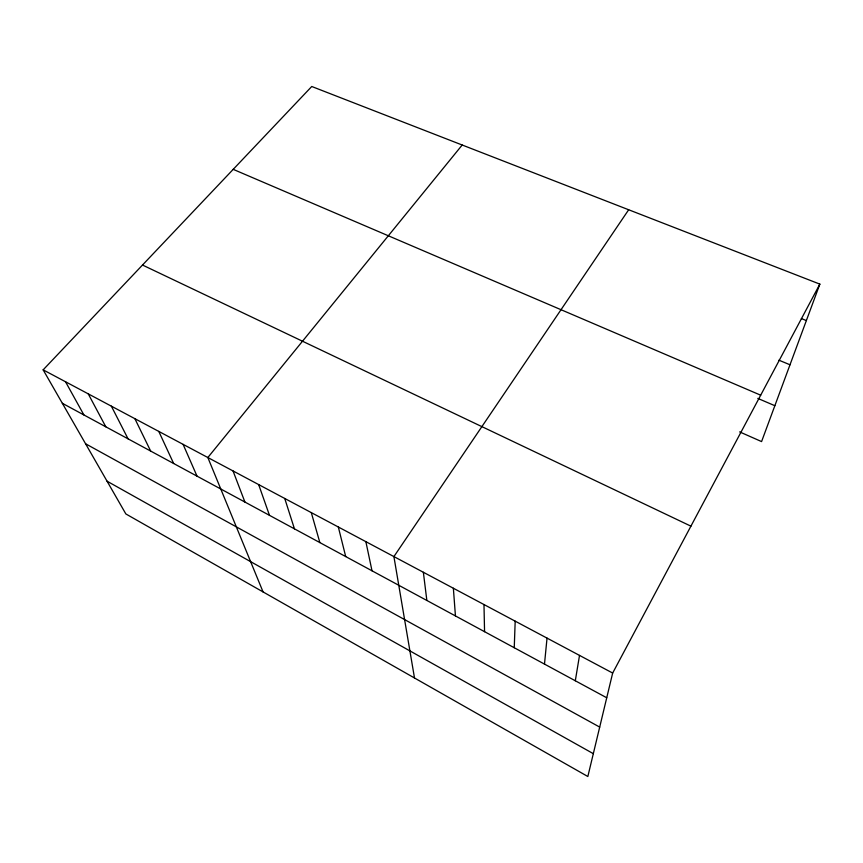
<?xml version="1.0" encoding="UTF-8"?>
<svg xmlns="http://www.w3.org/2000/svg" width="863" height="863" viewBox="0 0 863 863"><rect width="100%" height="100%" fill="white"/><g stroke="black" fill="none" stroke-linecap="round" stroke-linejoin="round"><path stroke-width="1.29" d="M514.251 647.735L515.189 621.155M544.488 664.089L547.034 638.113M575.308 680.767L579.515 655.405M819.85 284.121L612.665 673.054L587.843 776.506L125.858 513.949L43.15 369.849L311.748 86.494L819.85 284.121L761.576 441.586L739.645 431.899M628.674 209.763L393.906 556.592L414.499 677.984M462.19 145.016L207.843 457.53L263.064 591.932M801.382 318.576L806.355 320.572M778.933 360.184L790.001 364.79M233.204 169.353L760.681 395.189M757.779 398.382L774.855 405.707M142.503 265.038L690.918 526.16M43.15 369.849L612.665 673.054M62.341 403.291L606.732 697.768M85.577 443.776L599.699 727.099M107.055 481.198L593.323 753.669M65.512 381.748L83.905 414.952M88.242 393.852L105.804 426.797M111.359 406.16L128.058 438.836M134.865 418.674L150.669 451.069M158.781 431.403L173.657 463.507M183.096 444.359L197.023 476.139M233.032 470.939L244.919 502.05M258.652 484.575L269.483 515.34M284.736 498.469L294.456 528.846M311.295 512.6L319.86 542.59M338.328 527.002L345.707 556.57M365.869 541.662L372.007 570.799M423.355 572.266L426.851 600.454M453.366 588.242L455.437 615.923M483.981 604.542L484.564 631.684"/></g></svg>
